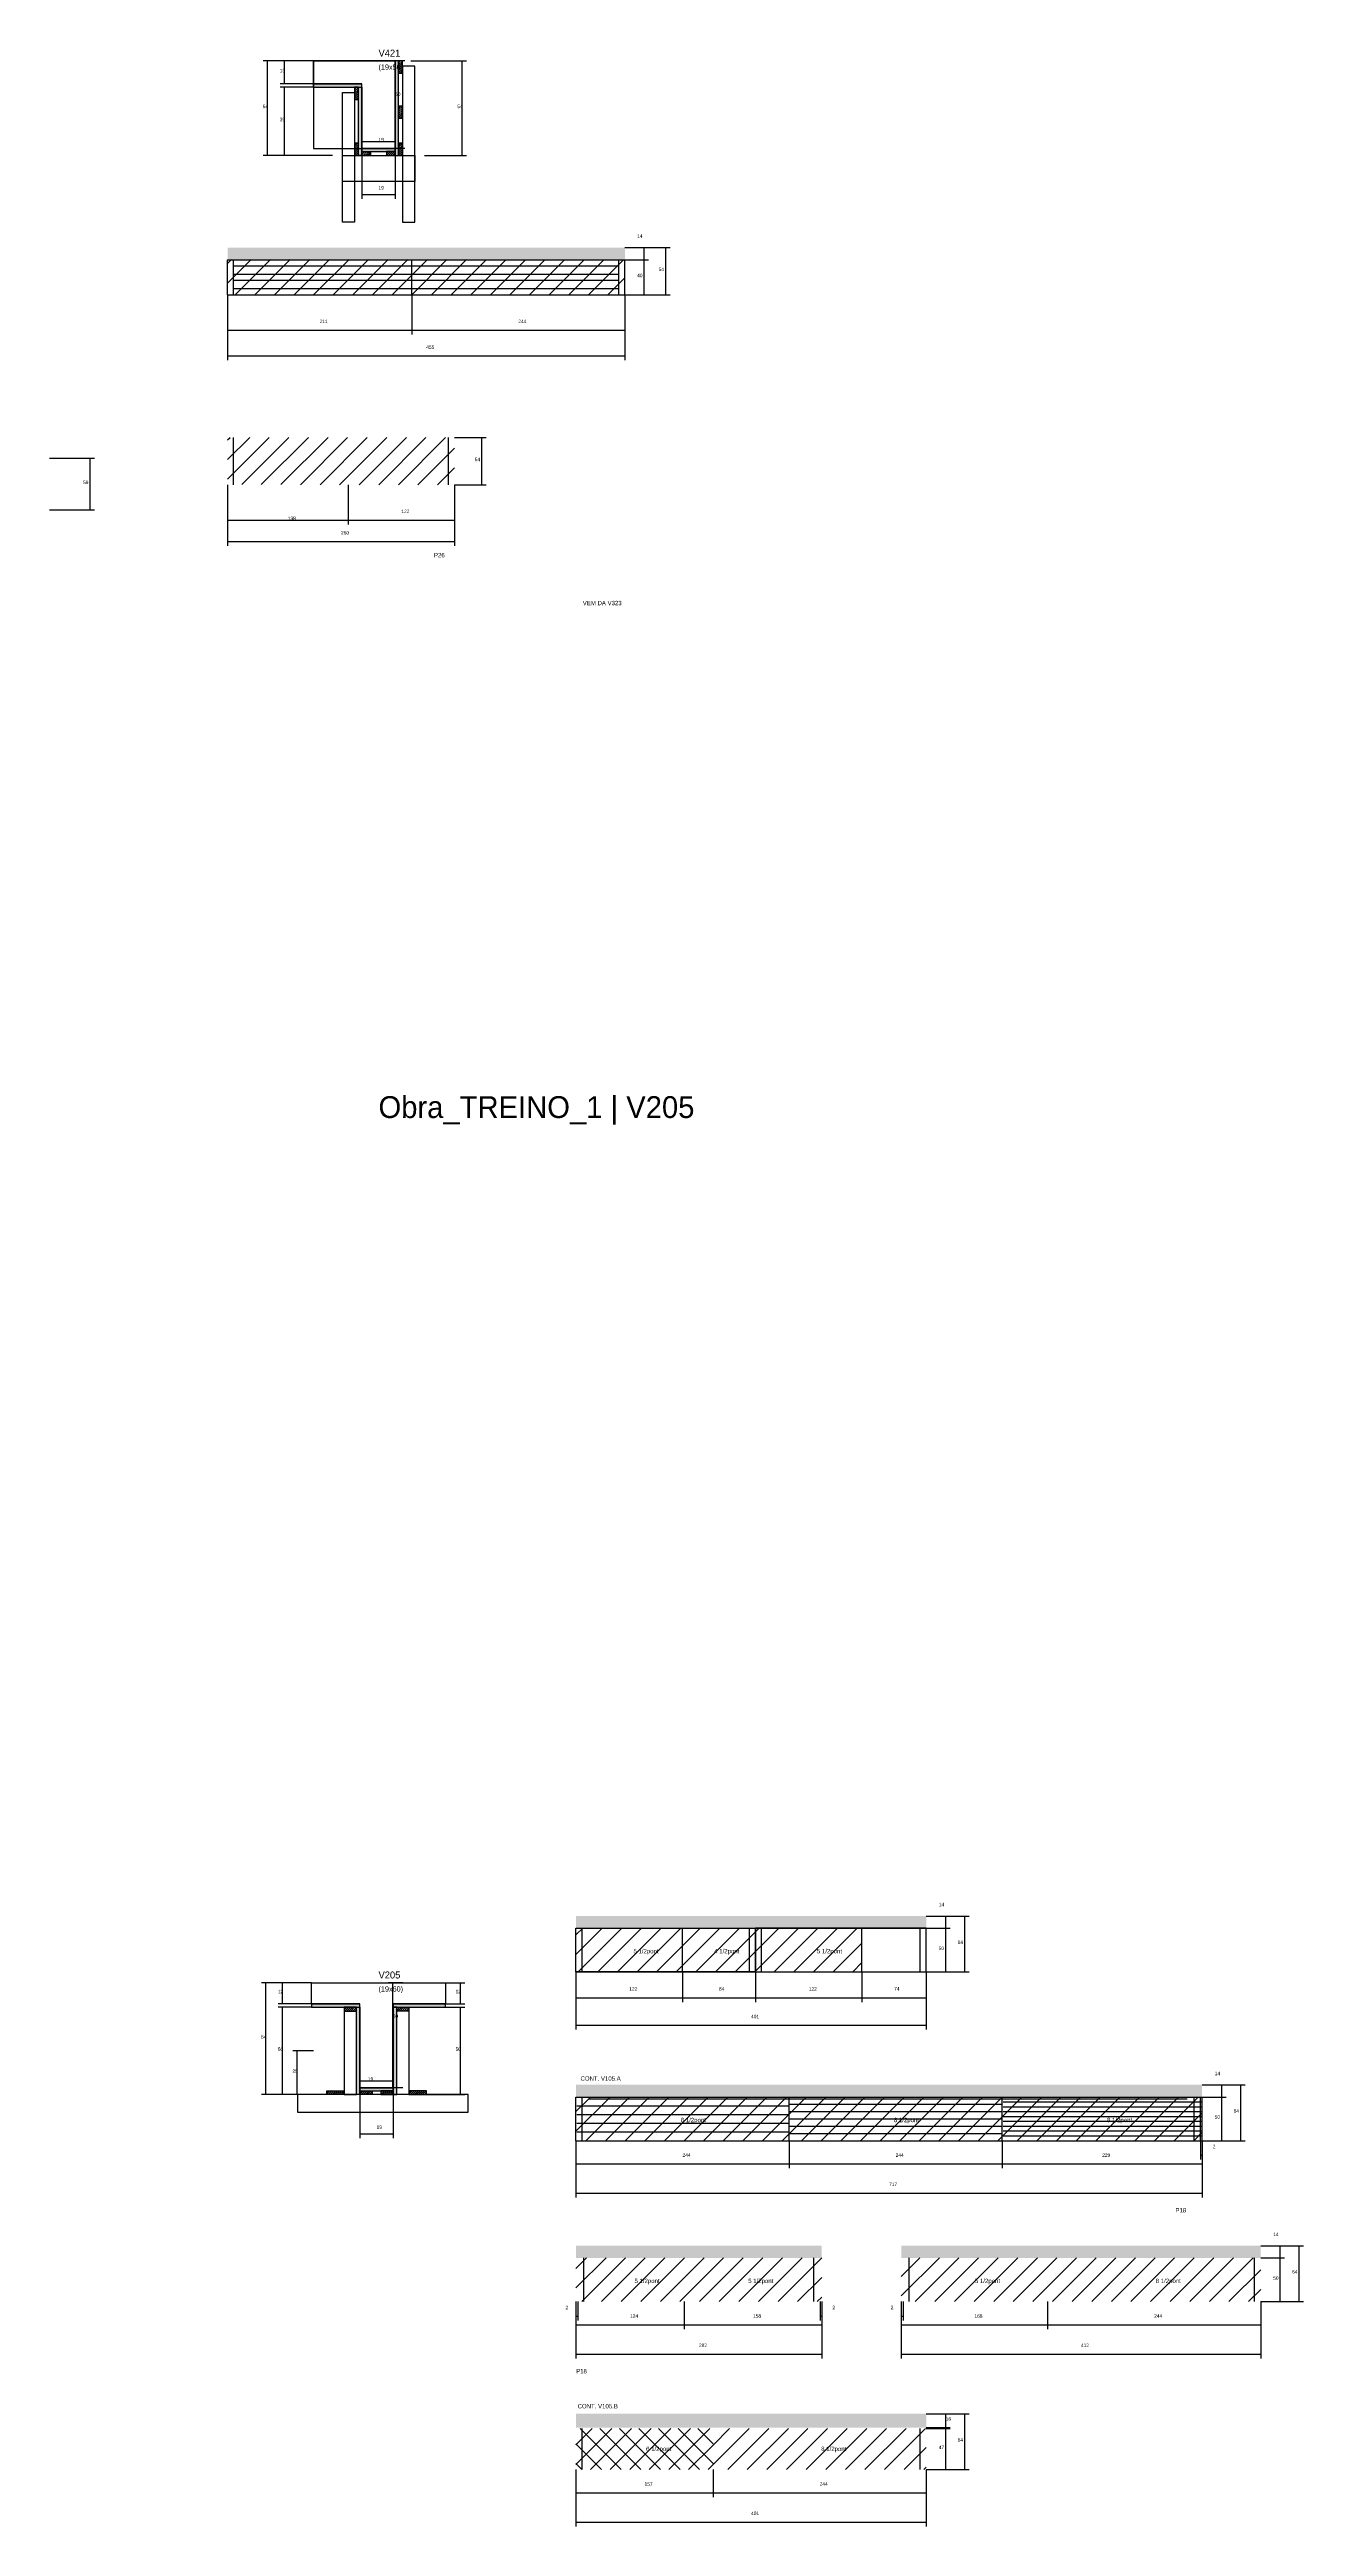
# Model space of a CAD drawing. Header units: metres. Extents: x -2848 to 22762, y -49062 to 1016.
# Drawn here: x 14023 to 15459, y -11622 to -8787 of the extents above; entities that cross this region are included whole.
import ezdxf

# ---------------------------------------------------------------- set-up
doc = ezdxf.new("R2010")
doc.units = ezdxf.units.M
for name, color, linetype in [('CONCRETO', 251, 'Continuous'), ('COTA', 4, 'Continuous'), ('Cota Seção (2x)', 4, 'Continuous'), ('Hachura', 253, 'Continuous'), ('LABEL_ID', 3, 'Continuous'), ('Madeira', 126, 'Continuous'), ('NOMENCLATURA', 7, 'Continuous'), ('Painéis', 200, 'Continuous'), ('REAPROVEITAMENTO', 251, 'Continuous'), ('SARR_2.2x7', 40, 'Continuous'), ('SARR_3.5x7', 81, 'Continuous'), ('Texto Seção', 7, 'Continuous')]:
    doc.layers.add(name, color=color, linetype=linetype)

msp = doc.modelspace()

# ---------------------------------------------------------------- hatches: boundary and pattern name
at = {"layer": 'COTA'}
h = msp.add_hatch(dxfattribs=at)
h.set_pattern_fill('AR-CONC', scale=0.03)
h.paths.add_polyline_path([(14682.1, -9027.5), (14682.1, -9013.5), (14682.1, -9013.5), (14227.1, -9013.5), (14227.1, -9013.5), (14227.1, -9027.5), (14227.1, -9027.5), (14682.1, -9027.5)])
h = msp.add_hatch(dxfattribs=at)
h.set_pattern_fill('AR-CONC', scale=0.03)
h.paths.add_polyline_path([(15027.1, -10923.5), (14626.1, -10923.5), (14626.1, -10923.5), (14626.1, -10937.5), (14626.1, -10937.5), (15027.1, -10937.5), (15027.1, -10937.5), (15027.1, -10923.5)])
h = msp.add_hatch(dxfattribs=at)
h.set_pattern_fill('AR-CONC', scale=0.03)
h.paths.add_polyline_path([(15343.1, -11116.7), (15343.1, -11130.7), (15343.1, -11130.7), (14626.1, -11130.7), (14626.1, -11130.7), (14626.1, -11116.7), (14626.1, -11116.7), (15343.1, -11116.7)])
h = msp.add_hatch(dxfattribs=at)
h.set_pattern_fill('AR-CONC', scale=0.03)
h.paths.add_polyline_path([(14626.1, -11300.9), (14626.1, -11314.9), (14626.1, -11314.9), (14907.6, -11314.9), (14907.6, -11314.9), (14907.6, -11300.9), (14907.6, -11300.9), (14626.1, -11300.9)])
h = msp.add_hatch(dxfattribs=at)
h.set_pattern_fill('AR-CONC', scale=0.03)
h.paths.add_polyline_path([(15410.1, -11300.9), (15410.1, -11314.9), (15410.1, -11314.9), (14998.6, -11314.9), (14998.6, -11314.9), (14998.6, -11300.9), (14998.6, -11300.9), (15410.1, -11300.9)])
h = msp.add_hatch(dxfattribs=at)
h.set_pattern_fill('AR-CONC', scale=0.03)
h.paths.add_polyline_path([(15027.1, -11493.2), (15027.1, -11509.2), (15027.1, -11509.2), (14626.1, -11509.2), (14626.1, -11509.2), (14626.1, -11493.2), (14626.1, -11493.2), (15027.1, -11493.2)])
at = {"layer": 'Hachura'}
h = msp.add_hatch(color=8, dxfattribs=at)
h.dxf.hatch_style = 1
h.paths.add_polyline_path([(14423, -8800), (14419, -8800), (14419, -8800), (14419, -8908), (14419, -8908), (14423, -8908), (14423, -8908), (14423, -8800)])
h = msp.add_hatch(dxfattribs=at)
h.set_pattern_fill('ANSI31', scale=0.5)
h.paths.add_polyline_path([(14423, -8814), (14427.4, -8814), (14427.4, -8814), (14427.4, -8800), (14427.4, -8800), (14423, -8800), (14423, -8800), (14423, -8814)])
h = msp.add_hatch(color=8, dxfattribs=at)
h.dxf.hatch_style = 1
h.paths.add_polyline_path([(14381, -8830), (14381, -8826), (14381, -8826), (14325.4, -8826), (14325.4, -8826), (14325.4, -8830), (14325.4, -8830), (14381, -8830)])
h = msp.add_hatch(dxfattribs=at)
h.set_pattern_fill('ANSI31', scale=0.5)
h.paths.add_polyline_path([(14372.6, -8844), (14377, -8844), (14377, -8844), (14377, -8830), (14377, -8830), (14372.6, -8830), (14372.6, -8830), (14372.6, -8844)])
h = msp.add_hatch(color=8, dxfattribs=at)
h.dxf.hatch_style = 1
h.paths.add_polyline_path([(14381, -8830), (14377, -8830), (14377, -8830), (14377, -8908), (14377, -8908), (14381, -8908), (14381, -8908), (14381, -8830)])
h = msp.add_hatch(dxfattribs=at)
h.set_pattern_fill('ANSI31', scale=0.5)
h.paths.add_polyline_path([(14423, -8865.6), (14427.4, -8865.6), (14427.4, -8865.6), (14427.4, -8851.6), (14427.4, -8851.6), (14423, -8851.6), (14423, -8851.6), (14423, -8865.6)])
h = msp.add_hatch(dxfattribs=at)
h.set_pattern_fill('ANSI31', scale=0.5)
h.paths.add_polyline_path([(14372.6, -8908), (14377, -8908), (14377, -8908), (14377, -8894), (14377, -8894), (14372.6, -8894), (14372.6, -8894), (14372.6, -8908)])
h = msp.add_hatch(color=8, dxfattribs=at)
h.dxf.hatch_style = 1
h.paths.add_polyline_path([(14419, -8903.6), (14419, -8900), (14419, -8900), (14381, -8900), (14381, -8900), (14381, -8903.6), (14381, -8903.6), (14419, -8903.6)])
h = msp.add_hatch(dxfattribs=at)
h.set_pattern_fill('ANSI31', scale=0.5)
h.paths.add_polyline_path([(14423, -8908), (14427.4, -8908), (14427.4, -8908), (14427.4, -8894), (14427.4, -8894), (14423, -8894), (14423, -8894), (14423, -8908)])
h = msp.add_hatch(dxfattribs=at)
h.set_pattern_fill('ANSI31', scale=0.5)
h.paths.add_polyline_path([(14381, -8908), (14381, -8903.6), (14381, -8903.6), (14391, -8903.6), (14391, -8903.6), (14391, -8908), (14391, -8908), (14381, -8908)])
h = msp.add_hatch(dxfattribs=at)
h.set_pattern_fill('ANSI31', scale=0.5)
h.paths.add_polyline_path([(14419, -8908), (14419, -8903.6), (14419, -8903.6), (14409, -8903.6), (14409, -8903.6), (14409, -8908), (14409, -8908), (14419, -8908)])
h = msp.add_hatch(color=8, dxfattribs=at)
h.dxf.hatch_style = 1
h.paths.add_polyline_path([(14378.8, -11028), (14378.8, -11024), (14378.8, -11024), (14323.2, -11024), (14323.2, -11024), (14323.2, -11028), (14323.2, -11028), (14378.8, -11028)])
h = msp.add_hatch(dxfattribs=at)
h.set_pattern_fill('ANSI31', scale=0.5)
h.paths.add_polyline_path([(14374.8, -11032.4), (14374.8, -11028), (14374.8, -11028), (14360.8, -11028), (14360.8, -11028), (14360.8, -11032.4), (14360.8, -11032.4), (14374.8, -11032.4)])
h = msp.add_hatch(color=8, dxfattribs=at)
h.dxf.hatch_style = 1
h.paths.add_polyline_path([(14374.8, -11028), (14378.8, -11028), (14378.8, -11028), (14378.8, -11128), (14378.8, -11128), (14374.8, -11128), (14374.8, -11128), (14374.8, -11028)])
h = msp.add_hatch(color=8, dxfattribs=at)
h.dxf.hatch_style = 1
h.paths.add_polyline_path([(14476.8, -11028), (14476.8, -11024), (14476.8, -11024), (14416.8, -11024), (14416.8, -11024), (14416.8, -11028), (14416.8, -11028), (14476.8, -11028)])
h = msp.add_hatch(color=8, dxfattribs=at)
h.dxf.hatch_style = 1
h.paths.add_polyline_path([(14420.8, -11028), (14416.8, -11028), (14416.8, -11028), (14416.8, -11128), (14416.8, -11128), (14420.8, -11128), (14420.8, -11128), (14420.8, -11028)])
h = msp.add_hatch(dxfattribs=at)
h.set_pattern_fill('ANSI31', scale=0.5)
h.paths.add_polyline_path([(14420.8, -11032.4), (14420.8, -11028), (14420.8, -11028), (14434.8, -11028), (14434.8, -11028), (14434.8, -11032.4), (14434.8, -11032.4), (14420.8, -11032.4)])
h = msp.add_hatch(dxfattribs=at)
h.set_pattern_fill('ANSI31', scale=0.5)
h.paths.add_polyline_path([(14340.8, -11128), (14340.8, -11123.6), (14340.8, -11123.6), (14360.8, -11123.6), (14360.8, -11123.6), (14360.8, -11128), (14360.8, -11128), (14340.8, -11128)])
h = msp.add_hatch(color=8, dxfattribs=at)
h.dxf.hatch_style = 1
h.paths.add_polyline_path([(14416.8, -11123.6), (14416.8, -11120), (14416.8, -11120), (14378.8, -11120), (14378.8, -11120), (14378.8, -11123.6), (14378.8, -11123.6), (14416.8, -11123.6)])
h = msp.add_hatch(dxfattribs=at)
h.set_pattern_fill('ANSI31', scale=0.5)
h.paths.add_polyline_path([(14378.8, -11128), (14378.8, -11123.6), (14378.8, -11123.6), (14392.8, -11123.6), (14392.8, -11123.6), (14392.8, -11128), (14392.8, -11128), (14378.8, -11128)])
h = msp.add_hatch(dxfattribs=at)
h.set_pattern_fill('ANSI31', scale=0.5)
h.paths.add_polyline_path([(14416.8, -11128), (14416.8, -11123.6), (14416.8, -11123.6), (14402.8, -11123.6), (14402.8, -11123.6), (14402.8, -11128), (14402.8, -11128), (14416.8, -11128)])
h = msp.add_hatch(dxfattribs=at)
h.set_pattern_fill('ANSI31', scale=0.5)
h.paths.add_polyline_path([(14454.8, -11128), (14454.8, -11123.6), (14454.8, -11123.6), (14434.8, -11123.6), (14434.8, -11123.6), (14434.8, -11128), (14434.8, -11128), (14454.8, -11128)])
at = {"layer": 'REAPROVEITAMENTO'}
h = msp.add_hatch(dxfattribs=at)
h.set_pattern_fill('ANSI31', scale=5)
h.paths.add_polyline_path([(14227.1, -9067.4), (14227.1, -9027.3), (14227.1, -9027.3), (14682.1, -9027.5), (14682.1, -9027.5), (14682.1, -9067.6), (14682.1, -9067.6), (14227.1, -9067.4)])
h = msp.add_hatch(dxfattribs=at)
h.set_pattern_fill('ANSI31', scale=5)
h.paths.add_polyline_path([(14227.1, -9284.9), (14227.1, -9230.8), (14227.1, -9230.8), (14487.1, -9231.1), (14487.1, -9231.1), (14487.1, -9285.2), (14487.1, -9285.2), (14227.1, -9284.9)])
h = msp.add_hatch(dxfattribs=at)
h.set_pattern_fill('ANSI31', scale=5)
h.paths.add_polyline_path([(14626.1, -10937.5), (14626.1, -10987.5), (14626.1, -10987.5), (14953.6, -10987.5), (14953.6, -10987.5), (14953.6, -10937.5), (14953.6, -10937.5), (14626.1, -10937.5)])
h = msp.add_hatch(dxfattribs=at)
h.set_pattern_fill('ANSI31', scale=5)
h.paths.add_polyline_path([(14626.1, -11130.7), (14626.1, -11180.7), (14626.1, -11180.7), (15343.1, -11180.7), (15343.1, -11180.7), (15343.1, -11130.7), (15343.1, -11130.7), (14626.1, -11130.7)])
h = msp.add_hatch(dxfattribs=at)
h.set_pattern_fill('ANSI31', scale=5)
h.paths.add_polyline_path([(14626.1, -11314.9), (14626.1, -11364.9), (14626.1, -11364.9), (14907.6, -11364.9), (14907.6, -11364.9), (14907.6, -11314.9), (14907.6, -11314.9), (14626.1, -11314.9)])
h = msp.add_hatch(dxfattribs=at)
h.set_pattern_fill('ANSI31', scale=5)
h.paths.add_polyline_path([(14998.6, -11314.9), (14998.6, -11364.9), (14998.6, -11364.9), (15410.1, -11364.9), (15410.1, -11364.9), (15410.1, -11314.9), (15410.1, -11314.9), (14998.6, -11314.9)])
h = msp.add_hatch(dxfattribs=at)
h.set_pattern_fill('ANSI37', scale=5)
h.paths.add_polyline_path([(14626.1, -11510.2), (14626.1, -11557.2), (14626.1, -11557.2), (14783.1, -11557.2), (14783.1, -11557.2), (14783.1, -11510.2), (14783.1, -11510.2), (14626.1, -11510.2)])
h = msp.add_hatch(dxfattribs=at)
h.set_pattern_fill('ANSI31', scale=5)
h.paths.add_polyline_path([(14783.1, -11510.2), (14783.1, -11557.2), (14783.1, -11557.2), (15027.1, -11557.2), (15027.1, -11557.2), (15027.1, -11510.2), (15027.1, -11510.2), (14783.1, -11510.2)])

# ---------------------------------------------------------------- linework, layer by layer
at = {"layer": 'CONCRETO'}
for points in [[(14325.4, -8826), (14325.4, -8800), (14381, -8800), (14381, -8800), (14419, -8800), (14419, -8900), (14381, -8900), (14381, -8826)], [(14325.4, -8900), (14419, -8900), (14419, -8800), (14325.4, -8800)], [(14323.2, -11024), (14323.2, -11000), (14476.8, -11000), (14476.8, -11024), (14416.8, -11024), (14416.8, -11120), (14378.8, -11120), (14378.8, -11024)]]:
    msp.add_lwpolyline(points, close=True, dxfattribs=at)
at = {"layer": 'COTA'}
for p, q in [((14373, -8800), (14268, -8800)), ((14273, -8908), (14273, -8800)), ((14325.4, -8800), (14287.3, -8800)), ((14292.3, -8826), (14292.3, -8800)), ((14437, -8800), (14500.8, -8800)), ((14495.8, -8908), (14495.8, -8800)), ((14325.4, -8826), (14287.3, -8826)), ((14325.4, -8830), (14287.3, -8830)), ((14292.3, -8908), (14292.3, -8830)), ((14347.4, -8908), (14268, -8908)), ((14347.4, -8908), (14287.3, -8908)), ((14381, -8908), (14381, -8957.7)), ((14419, -8908), (14419, -8957.7)), ((14452.6, -8908), (14500.8, -8908)), ((14381, -8952.7), (14419, -8952.7)), ((14682.1, -9013.5), (14709.2, -9013.5)), ((14682.1, -9013.5), (14733.9, -9013.5)), ((14704.2, -9027.5), (14704.2, -9013.5)), ((14728.9, -9067.5), (14728.9, -9013.5)), ((14682.1, -9027.5), (14709.2, -9027.5)), ((14682.1, -9027.5), (14709.2, -9027.5)), ((14704.2, -9067.5), (14704.2, -9027.5)), ((14227.1, -9067.5), (14227.1, -9113.1)), ((14227.1, -9067.5), (14227.1, -9142.6)), ((14438.1, -9067.5), (14438.1, -9113.1)), ((14438.1, -9067.5), (14438.1, -9113.1)), ((14682.1, -9067.5), (14682.1, -9113.1)), ((14682.1, -9067.5), (14682.1, -9142.6)), ((14682.1, -9067.5), (14709.2, -9067.5)), ((14682.1, -9067.5), (14733.9, -9067.5)), ((14227.1, -9108.1), (14438.1, -9108.1)), ((14438.1, -9108.1), (14682.1, -9108.1)), ((14227.1, -9137.6), (14682.1, -9137.6)), ((14487.1, -9231.1), (14523.3, -9231.1)), ((14518.3, -9285.1), (14518.3, -9231.1)), ((14023.3, -9254.8), (14074.8, -9254.8)), ((14069.8, -9313.8), (14069.8, -9254.8)), ((14227.1, -9285.1), (14227.1, -9330.6)), ((14227.1, -9285.1), (14227.1, -9355.1)), ((14365.1, -9285.1), (14365.1, -9330.6)), ((14365.1, -9285.1), (14365.1, -9330.6)), ((14487.1, -9285.1), (14487.1, -9330.6)), ((14487.1, -9285.1), (14487.1, -9355.1)), ((14487.1, -9285.1), (14523.3, -9285.1)), ((14023.3, -9313.8), (14074.8, -9313.8)), ((14227.1, -9325.6), (14365.1, -9325.6)), ((14365.1, -9325.6), (14487.1, -9325.6)), ((14227.1, -9350.1), (14487.1, -9350.1)), ((15027.1, -10923.5), (15054.5, -10923.5)), ((15027.1, -10923.5), (15076.2, -10923.5)), ((15027.1, -10937.5), (15054.5, -10937.5)), ((15027.1, -10937.5), (15054.5, -10937.5)), ((15049.5, -10937.5), (15049.5, -10923.5)), ((15049.5, -10987.5), (15049.5, -10937.5)), ((15071.2, -10987.5), (15071.2, -10923.5)), ((14323.2, -11000), (14265.9, -11000)), ((14270.9, -11128), (14270.9, -11000)), ((14323.2, -11000), (14285.2, -11000)), ((14290.2, -11024), (14290.2, -11000)), ((14476.8, -11000), (14498.7, -11000)), ((14493.7, -11024), (14493.7, -11000)), ((14626.1, -10987.5), (14626.1, -11022)), ((14748.1, -10987.5), (14748.1, -11022)), ((14748.1, -10987.5), (14748.1, -11022)), ((14831.6, -10987.5), (14831.6, -11022)), ((14831.6, -10987.5), (14831.6, -11022)), ((14953.6, -10987.5), (14953.6, -11022)), ((15027.1, -10987.5), (15054.5, -10987.5)), ((15027.1, -10987.5), (15076.2, -10987.5)), ((14323.2, -11024), (14285.2, -11024)), ((14323.2, -11028), (14285.2, -11028)), ((14290.2, -11128), (14290.2, -11028)), ((14476.8, -11024), (14498.7, -11024)), ((14476.8, -11028), (14498.7, -11028)), ((14493.7, -11128), (14493.7, -11028)), ((14626.1, -11017), (14748.1, -11017)), ((14748.1, -11017), (14831.6, -11017)), ((14831.6, -11017), (14953.6, -11017)), ((14325.5, -11078), (14302, -11078)), ((14307, -11128), (14307, -11078)), ((14345.2, -11128), (14265.9, -11128)), ((14345.2, -11128), (14285.2, -11128)), ((14325.5, -11128), (14302, -11128)), ((14378.8, -11128), (14378.8, -11177.7)), ((14416.8, -11128), (14416.8, -11177.7)), ((14450.4, -11128), (14498.7, -11128)), ((15343.1, -11116.7), (15370.5, -11116.7)), ((15343.1, -11116.7), (15392.2, -11116.7)), ((15343.1, -11130.7), (15370.5, -11130.7)), ((15343.1, -11130.7), (15370.5, -11130.7)), ((15365.5, -11130.7), (15365.5, -11116.7)), ((15365.5, -11180.7), (15365.5, -11130.7)), ((15387.2, -11180.7), (15387.2, -11116.7)), ((14378.8, -11172.7), (14416.8, -11172.7)), ((14626.1, -11180.7), (14626.1, -11212.3)), ((14626.1, -11180.7), (14626.1, -11245.8)), ((14870.1, -11180.7), (14870.1, -11212.3)), ((14870.1, -11180.7), (14870.1, -11212.3)), ((15114.1, -11180.7), (15114.1, -11212.3)), ((15114.1, -11180.7), (15114.1, -11212.3)), ((15341.1, -11180.7), (15341.1, -11202.4)), ((15341.1, -11197.4), (15343.1, -11197.4)), ((15343.1, -11180.7), (15343.1, -11212.3)), ((15343.1, -11180.7), (15343.1, -11245.8)), ((15343.1, -11180.7), (15343.1, -11202.4)), ((15343.1, -11180.7), (15370.5, -11180.7)), ((15343.1, -11180.7), (15392.2, -11180.7)), ((14626.1, -11207.3), (14870.1, -11207.3)), ((14870.1, -11207.3), (15114.1, -11207.3)), ((15114.1, -11207.3), (15343.1, -11207.3)), ((14626.1, -11240.8), (15343.1, -11240.8)), ((15410.1, -11300.9), (15437.5, -11300.9)), ((15410.1, -11300.9), (15459.1, -11300.9)), ((15432.5, -11314.9), (15432.5, -11300.9)), ((15454.1, -11364.9), (15454.1, -11300.9)), ((15410.1, -11314.9), (15437.5, -11314.9)), ((15410.1, -11314.9), (15437.5, -11314.9)), ((15432.5, -11364.9), (15432.5, -11314.9)), ((14626.1, -11364.9), (14626.1, -11396.5)), ((14626.1, -11364.9), (14626.1, -11430)), ((14626.1, -11364.9), (14626.1, -11386.6)), ((14628.1, -11364.9), (14628.1, -11386.6)), ((14750.1, -11364.9), (14750.1, -11396.5)), ((14750.1, -11364.9), (14750.1, -11396.5)), ((14905.6, -11364.9), (14905.6, -11386.6)), ((14907.6, -11364.9), (14907.6, -11396.5)), ((14907.6, -11364.9), (14907.6, -11430)), ((14907.6, -11364.9), (14907.6, -11386.6)), ((14998.6, -11364.9), (14998.6, -11396.5)), ((14998.6, -11364.9), (14998.6, -11430)), ((14998.6, -11364.9), (14998.6, -11386.6)), ((15000.6, -11364.9), (15000.6, -11386.6)), ((15166.1, -11364.9), (15166.1, -11396.5)), ((15166.1, -11364.9), (15166.1, -11396.5)), ((15410.1, -11364.9), (15437.5, -11364.9)), ((15410.1, -11364.9), (15459.1, -11364.9)), ((15410.1, -11364.9), (15410.1, -11396.5)), ((15410.1, -11364.9), (15410.1, -11430)), ((14626.1, -11381.6), (14628.1, -11381.6)), ((14626.1, -11391.5), (14750.1, -11391.5)), ((14750.1, -11391.5), (14907.6, -11391.5)), ((14905.6, -11381.6), (14907.6, -11381.6)), ((14998.6, -11381.6), (15000.6, -11381.6)), ((14998.6, -11391.5), (15166.1, -11391.5)), ((15166.1, -11391.5), (15410.1, -11391.5)), ((14626.1, -11425), (14907.6, -11425)), ((14998.6, -11425), (15410.1, -11425)), ((15027.1, -11493.2), (15054.5, -11493.2)), ((15027.1, -11493.2), (15076.2, -11493.2)), ((15027.1, -11509.2), (15054.5, -11509.2)), ((15027.1, -11510.2), (15054.5, -11510.2)), ((15049.5, -11509.2), (15049.5, -11493.2)), ((15049.5, -11557.2), (15049.5, -11510.2)), ((15071.2, -11557.2), (15071.2, -11493.2)), ((14626.1, -11557.2), (14626.1, -11588.8)), ((14626.1, -11557.2), (14626.1, -11622.3)), ((14783.1, -11557.2), (14783.1, -11588.8)), ((14783.1, -11557.2), (14783.1, -11588.8)), ((15027.1, -11557.2), (15054.5, -11557.2)), ((15027.1, -11557.2), (15076.2, -11557.2)), ((15027.1, -11557.2), (15027.1, -11588.8)), ((15027.1, -11557.2), (15027.1, -11622.3)), ((14626.1, -11583.8), (14783.1, -11583.8)), ((14783.1, -11583.8), (15027.1, -11583.8)), ((14626.1, -11617.3), (15027.1, -11617.3))]:
    msp.add_line(p, q, dxfattribs=at)
at = {"layer": 'Cota Seção (2x)'}
for p, q in [((14430, -8800), (14414, -8800)), ((14419, -8900), (14419, -8800)), ((14381, -8908), (14381, -8887)), ((14381, -8892), (14419, -8892)), ((14430, -8900), (14414, -8900)), ((14419, -8908), (14419, -8887)), ((14427.8, -11000), (14411.3, -11000)), ((14416.3, -11120), (14416.3, -11000)), ((14626.1, -10987.5), (14626.1, -11053.6)), ((14953.6, -10987.5), (14953.6, -11022)), ((15027.1, -10987.5), (15027.1, -11053.6)), ((15027.1, -10987.5), (15027.1, -11022)), ((14953.6, -11017), (15027.1, -11017)), ((14626.1, -11048.6), (15027.1, -11048.6)), ((14378.8, -11128), (14378.8, -11107)), ((14378.8, -11112), (14416.8, -11112)), ((14416.8, -11128), (14416.8, -11107)), ((14427.8, -11120), (14411.3, -11120))]:
    msp.add_line(p, q, dxfattribs=at)
at = {"layer": 'Madeira'}
for points in [[(14423, -8814), (14427.4, -8814), (14427.4, -8800), (14423, -8800)], [(14372.6, -8844), (14377, -8844), (14377, -8830), (14372.6, -8830)], [(14423, -8865.6), (14427.4, -8865.6), (14427.4, -8851.6), (14423, -8851.6)], [(14372.6, -8908), (14377, -8908), (14377, -8894), (14372.6, -8894)], [(14423, -8908), (14427.4, -8908), (14427.4, -8894), (14423, -8894)], [(14381, -8908), (14381, -8903.6), (14391, -8903.6), (14391, -8908)], [(14419, -8908), (14419, -8903.6), (14409, -8903.6), (14409, -8908)], [(14374.8, -11032.4), (14374.8, -11028), (14360.8, -11028), (14360.8, -11032.4)], [(14374.8, -11028), (14360.8, -11028), (14360.8, -11128), (14374.8, -11128)], [(14420.8, -11032.4), (14420.8, -11028), (14434.8, -11028), (14434.8, -11032.4)], [(14420.8, -11028), (14434.8, -11028), (14434.8, -11128), (14420.8, -11128)], [(14307.4, -11148), (14502.6, -11148), (14502.6, -11128), (14307.4, -11128)], [(14340.8, -11128), (14340.8, -11123.6), (14360.8, -11123.6), (14360.8, -11128)], [(14378.8, -11128), (14378.8, -11123.6), (14392.8, -11123.6), (14392.8, -11128)], [(14416.8, -11128), (14416.8, -11123.6), (14402.8, -11123.6), (14402.8, -11128)], [(14454.8, -11128), (14454.8, -11123.6), (14434.8, -11123.6), (14434.8, -11128)]]:
    msp.add_lwpolyline(points, close=True, dxfattribs=at)
at = {"layer": 'Painéis'}
for p, q in [((14419, -8908), (14419, -8800)), ((14325.4, -8826), (14381, -8826)), ((14325.4, -8830), (14325.4, -8826)), ((14381, -8830), (14381, -8826)), ((14381, -8908), (14381, -8830)), ((14381, -8900), (14419, -8900)), ((14381, -8903.6), (14381, -8900)), ((14419, -8903.6), (14419, -8900)), ((14227.1, -9027.5), (14682.1, -9027.5)), ((14227.1, -9067.5), (14227.1, -9027.5)), ((14438.1, -9067.5), (14438.1, -9027.5)), ((14682.1, -9067.5), (14682.1, -9027.5)), ((14227.1, -9067.5), (14682.1, -9067.5)), ((14626.1, -10937.5), (14831.6, -10937.5)), ((14748.1, -10987.5), (14748.1, -10937.5)), ((14831.6, -10937.5), (15027.1, -10937.5)), ((14831.6, -10987.5), (14831.6, -10937.5)), ((14953.6, -10987.5), (14953.6, -10937.5)), ((15027.1, -10987.5), (15027.1, -10937.5)), ((14626.1, -10987.5), (14831.6, -10987.5)), ((14831.6, -10987.5), (15027.1, -10987.5)), ((14323.2, -11024), (14378.8, -11024)), ((14416.8, -11024), (14476.8, -11024)), ((14378.8, -11120), (14416.8, -11120)), ((14626.1, -11130.7), (15343.1, -11130.7)), ((14626.1, -11180.7), (14626.1, -11130.7)), ((14870.1, -11180.7), (14870.1, -11130.7)), ((15114.1, -11180.7), (15114.1, -11130.7)), ((15341.1, -11180.7), (15341.1, -11130.7)), ((15343.1, -11180.7), (15343.1, -11130.7)), ((14626.1, -11180.7), (15343.1, -11180.7))]:
    msp.add_line(p, q, dxfattribs=at)
for points in [[(14423, -8800), (14419, -8800), (14419, -8908), (14423, -8908)], [(14381, -8830), (14381, -8826), (14325.4, -8826), (14325.4, -8830)], [(14377, -8830), (14381, -8830), (14381, -8908), (14377, -8908)], [(14419, -8903.6), (14419, -8900), (14381, -8900), (14381, -8903.6)], [(14626.1, -10937.5), (14831.6, -10937.5), (14831.6, -10987.5), (14626.1, -10987.5)], [(14378.8, -11028), (14378.8, -11024), (14323.2, -11024), (14323.2, -11028)], [(14374.8, -11028), (14378.8, -11028), (14378.8, -11128), (14374.8, -11128)], [(14476.8, -11028), (14476.8, -11024), (14416.8, -11024), (14416.8, -11028)], [(14420.8, -11028), (14416.8, -11028), (14416.8, -11128), (14420.8, -11128)], [(14416.8, -11123.6), (14416.8, -11120), (14378.8, -11120), (14378.8, -11123.6)]]:
    msp.add_lwpolyline(points, close=True, dxfattribs=at)
msp.add_lwpolyline([(15027.1, -10937.5), (14831.6, -10937.5), (14831.6, -10987.5), (15027.1, -10987.5)], dxfattribs=at)
at = {"layer": 'SARR_2.2x7'}
for p, q in [((14234.1, -9067.5), (14234.1, -9027.5)), ((14234.1, -9034.5), (14675.1, -9034.5)), ((14234.1, -9044), (14438.1, -9044)), ((14438.1, -9044), (14675.1, -9044)), ((14675.1, -9067.5), (14675.1, -9027.5)), ((14234.1, -9051), (14438.1, -9051)), ((14234.1, -9060.5), (14675.1, -9060.5)), ((14438.1, -9051), (14675.1, -9051)), ((14234.1, -9285.1), (14234.1, -9231.1)), ((14480.1, -9285.1), (14480.1, -9231.1)), ((14633.1, -10987.5), (14633.1, -10937.5)), ((14824.6, -10987.5), (14824.6, -10937.5)), ((14838.6, -10987.5), (14838.6, -10937.5)), ((15020.1, -10987.5), (15020.1, -10937.5)), ((14627.1, -11140.7), (14869.1, -11140.7)), ((14633.1, -11180.7), (14633.1, -11130.7)), ((14641.1, -11132.9), (14870.1, -11132.9)), ((14870.1, -11132.9), (15326.1, -11132.9)), ((14871.1, -11139), (15113.1, -11139)), ((15115.1, -11136.3), (15342.1, -11136.3)), ((15115.1, -11141.8), (15342.1, -11141.8)), ((15334.1, -11180.7), (15334.1, -11130.7)), ((14627.1, -11150.7), (14869.1, -11150.7)), ((14627.1, -11160.7), (14869.1, -11160.7)), ((14627.1, -11170.7), (14869.1, -11170.7)), ((14871.1, -11147.4), (15113.1, -11147.4)), ((14871.1, -11155.7), (15113.1, -11155.7)), ((14871.1, -11164), (15113.1, -11164)), ((15115.1, -11147.4), (15342.1, -11147.4)), ((15115.1, -11152.9), (15342.1, -11152.9)), ((15115.1, -11158.5), (15342.1, -11158.5)), ((15115.1, -11164), (15342.1, -11164)), ((15115.1, -11169.6), (15342.1, -11169.6)), ((14871.1, -11172.4), (15113.1, -11172.4)), ((15115.1, -11175.1), (15342.1, -11175.1)), ((14635.1, -11364.9), (14635.1, -11314.9)), ((14898.6, -11364.9), (14898.6, -11314.9)), ((15007.6, -11364.9), (15007.6, -11314.9)), ((15403.1, -11364.9), (15403.1, -11314.9)), ((14633.1, -11557.2), (14633.1, -11510.2)), ((15020.1, -11557.2), (15020.1, -11510.2))]:
    msp.add_line(p, q, dxfattribs=at)
at = {"layer": 'SARR_3.5x7'}
for points in [[(14441.4, -8806), (14427.4, -8806), (14427.4, -8984.5), (14441.4, -8984.5)], [(14358.6, -8836), (14372.6, -8836), (14372.6, -8984.5), (14358.6, -8984.5)], [(14358.6, -8908), (14441.4, -8908), (14441.4, -8938.1), (14358.6, -8938.1)]]:
    msp.add_lwpolyline(points, close=True, dxfattribs=at)

# ---------------------------------------------------------------- texts
at = {"layer": 'COTA'}
for s, p in [('13', (14286.8, -8813)), ('54', (14267.5, -8854)), ('39', (14286.8, -8869)), ('54', (14490.3, -8854)), ('19', (14400, -8947.2)), ('14', (14696.1, -9002.5)), ('40', (14696.1, -9047.5)), ('54', (14720.7, -9040.5)), ('211', (14332.6, -9100)), ('244', (14560.1, -9100)), ('455', (14454.6, -9129.5)), ('54', (14510.2, -9258.1)), ('59', (14061.7, -9284.3)), ('138', (14296.1, -9325.6)), ('122', (14426.1, -9317.5)), ('260', (14357.1, -9342)), ('14', (15041.5, -10912.4)), ('50', (15041.4, -10962.5)), ('64', (15063.1, -10955.5)), ('12', (14284.7, -11012)), ('12', (14488.2, -11012)), ('122', (14687.1, -11009)), ('84', (14789.8, -11008.8)), ('122', (14892.6, -11009)), ('64', (14265.4, -11064)), ('50', (14284.7, -11078)), ('50', (14488.2, -11078)), ('25', (14301.5, -11103)), ('14', (15357.5, -11105.7)), ('19', (14397.8, -11167.2)), ('50', (15357.4, -11155.7)), ('64', (15379.1, -11148.7)), ('244', (14748.1, -11199.2)), ('244', (14992.1, -11199.2)), ('229', (15228.6, -11199.2)), ('2', (15355.2, -11189.4)), ('717', (14984.6, -11232.7)), ('14', (15424.4, -11289.9)), ('50', (15424.4, -11339.9)), ('64', (15446, -11332.9)), ('2', (14614.1, -11373.6)), ('2', (14919.7, -11373.6)), ('2', (14986.5, -11373.6)), ('124', (14688.1, -11383.4)), ('158', (14828.9, -11383.4)), ('168', (15082.3, -11383.4)), ('244', (15288.1, -11383.4)), ('282', (14766.9, -11416.9)), ('412', (15204.3, -11416.9)), ('16', (15049.5, -11501.2)), ('47', (15041.5, -11533.7)), ('64', (15063.1, -11525.2)), ('157', (14704.6, -11575.7)), ('244', (14905.1, -11575.7)), ('401', (14826.6, -11609.2))]:
    msp.add_text(s, height=4, dxfattribs=at).set_placement(p)
at = {"layer": 'Cota Seção (2x)'}
for s, p in [('50', (14419, -8840)), ('19', (14400, -8892)), ('74', (14990.4, -11008.8)), ('60', (14416.3, -11040)), ('401', (14826.6, -11040.5)), ('19', (14387.8, -11112))]:
    msp.add_text(s, height=4, dxfattribs=at).set_placement(p)
at = {"layer": 'LABEL_ID'}
msp.add_text('Obra_TREINO_1 | V205', height=25, dxfattribs=at).set_placement((14400, -10010))
at = {"layer": 'NOMENCLATURA'}
for s, p in [('P26', (14463.5, -9368.2)), ('5 1/2pont', (14691.9, -10966.2)), ('4 1/2pont', (14784.4, -10966.2)), ('5 1/2pont', (14902, -10966.2)), ('8 1/2pont', (14746.1, -11159.5)), ('8 1/2pont', (14990.1, -11159.5)), ('8 1/2pont', (15234.1, -11159.5)), ('P18', (15312.5, -11262.8)), ('5 1/2pont', (14693.1, -11343.7)), ('5 1/2pont', (14823.3, -11343.7)), ('5 1/2pont', (15082.9, -11343.7)), ('8 1/2pont', (15289.9, -11343.7)), ('P18', (14626.3, -11447)), ('6 1/2pont', (14706.4, -11536)), ('8 1/2pont', (14906.9, -11536))]:
    msp.add_text(s, height=5, dxfattribs=at).set_placement(p)
at = {"layer": 'Texto Seção'}
for s, height, p in [('V421', 8, (14400, -8795)), ('(19x50)', 6, (14400, -8810)), ('VEM DA V323', 5, (14633.9, -9423)), ('V205', 8, (14400, -10995)), ('(19x60)', 6, (14400, -11010)), ('CONT. V105.A', 5, (14631.3, -11112)), ('CONT. V105.B', 5, (14628, -11487.1))]:
    msp.add_text(s, height=height, dxfattribs=at).set_placement(p)

doc.saveas('drawing.dxf')
